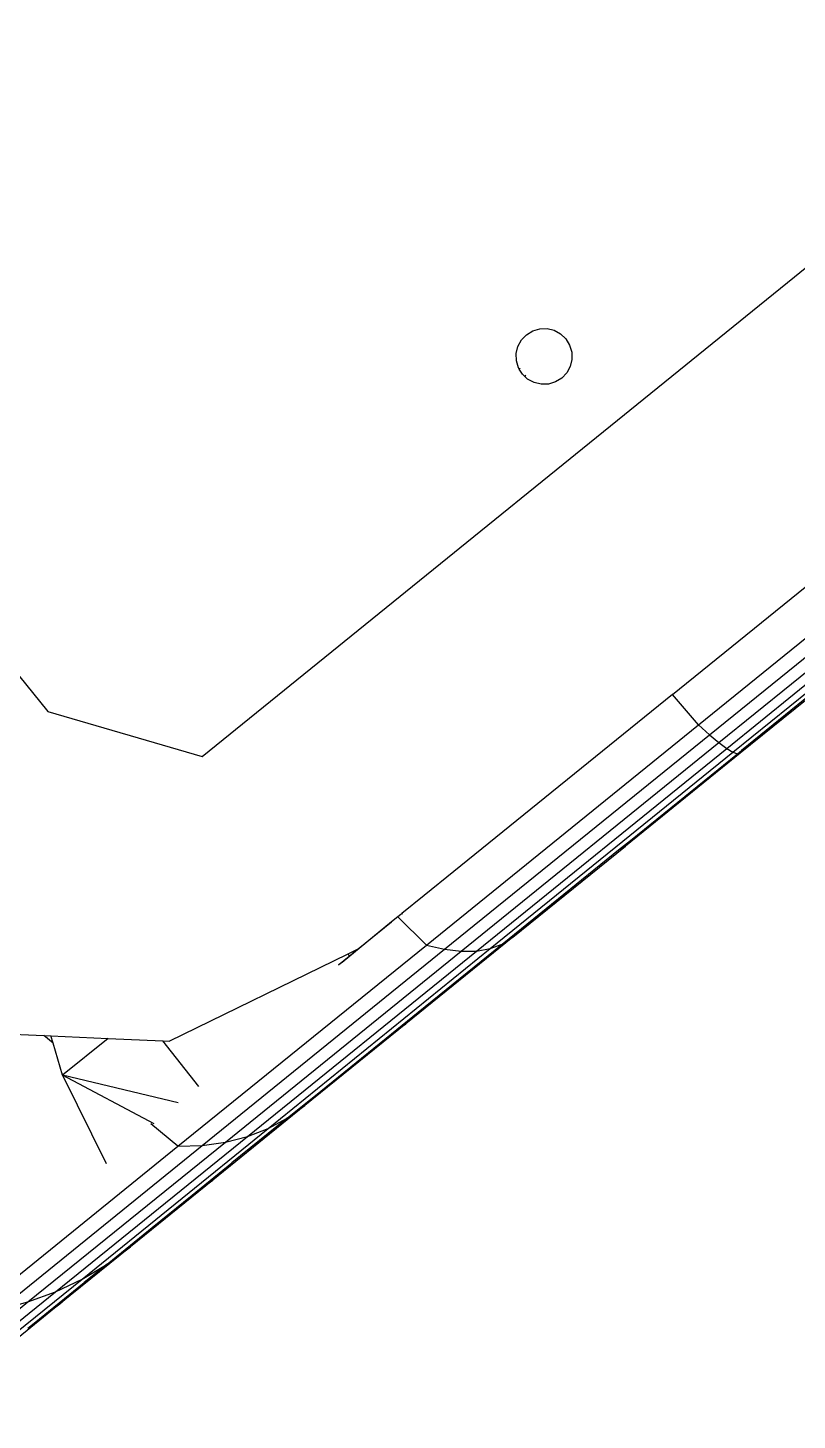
# Model space of a CAD drawing. Header units: inches. Extents: x -625442 to 34963, y -27993 to 66986.
# Drawn here: x -336473.98 to -336460.17, y 27881.79 to 27906.79 of the extents above; entities that cross this region are included whole.
import ezdxf

# ---------------------------------------------------------------- set-up
doc = ezdxf.new("R2010")
doc.units = ezdxf.units.IN
doc.header["$LTSCALE"] = 0.5
doc.header["$MEASUREMENT"] = 0
doc.layers.add('P-FURNITURE', color=201, linetype='Continuous')

# ---------------------------------------------------------------- blocks, each defined once
blk = doc.blocks.new('John Deere pl')
for p, q in [((6.5618, 3.6637), (6.32751, 3.6637)), ((6.56002, 3.66856), (6.3328, 3.66856)), ((6.44924, 3.67246), (6.55641, 3.67246)), ((6.45106, 3.67148), (6.55459, 3.67148)), ((6.55641, 3.67246), (6.55459, 3.67148)), ((6.55822, 3.67148), (6.55459, 3.67148)), ((6.55822, 3.67148), (6.55641, 3.67246)), ((6.55641, 3.67246), (6.6621, 3.67246)), ((6.56002, 3.66856), (6.55822, 3.67148)), ((6.65671, 3.67148), (6.55822, 3.67148)), ((6.5618, 3.6637), (6.56002, 3.66856)), ((6.78334, 3.66856), (6.56002, 3.66856)), ((6.56354, 3.65695), (6.5618, 3.6637)), ((6.79207, 3.6637), (6.5618, 3.6637)), ((6.6621, 3.67246), (6.65671, 3.67148)), ((6.66749, 3.67148), (6.65671, 3.67148)), ((6.66749, 3.67148), (6.6621, 3.67246)), ((6.76561, 3.67246), (6.6621, 3.67246)), ((6.75672, 3.67148), (6.66749, 3.67148)), ((6.76561, 3.67246), (6.75672, 3.67148)), ((6.7745, 3.67148), (6.75672, 3.67148)), ((6.7745, 3.67148), (6.76561, 3.67246)), ((6.76561, 3.67246), (6.8641, 3.67246)), ((6.78334, 3.66856), (6.7745, 3.67148)), ((6.85188, 3.67148), (6.7745, 3.67148)), ((6.98755, 3.66856), (6.78334, 3.66856)), ((6.79207, 3.6637), (6.78334, 3.66856)), ((7.00262, 3.6637), (6.79207, 3.6637)), ((6.80062, 3.65695), (6.79207, 3.6637)), ((6.8641, 3.67246), (6.85188, 3.67148)), ((6.87633, 3.67148), (6.85188, 3.67148)), ((6.87633, 3.67148), (6.8641, 3.67246)), ((6.8641, 3.67246), (6.95691, 3.67246)), ((6.94154, 3.67148), (6.87633, 3.67148)), ((6.95691, 3.67246), (6.94154, 3.67148)), ((6.97228, 3.67148), (6.94154, 3.67148)), ((6.97228, 3.67148), (6.95691, 3.67246)), ((6.95691, 3.67246), (7.04149, 3.67246)), ((6.98755, 3.66856), (6.97228, 3.67148)), ((6.97228, 3.67148), (7.02326, 3.67148)), ((7.15872, 3.66856), (6.98755, 3.66856)), ((7.00262, 3.6637), (6.98755, 3.66856)), ((7.17911, 3.6637), (7.00262, 3.6637)), ((7.0174, 3.65695), (7.00262, 3.6637)), ((7.04149, 3.67246), (7.02326, 3.67148)), ((7.05972, 3.67148), (7.02326, 3.67148)), ((7.05972, 3.67148), (7.04149, 3.67246)), ((7.04149, 3.67246), (7.11726, 3.67246)), ((7.09647, 3.67148), (7.05972, 3.67148)), ((7.11726, 3.67246), (7.09647, 3.67148)), ((7.13805, 3.67148), (7.09647, 3.67148)), ((7.13805, 3.67148), (7.11726, 3.67246)), ((7.11726, 3.67246), (7.18216, 3.67246)), ((7.15872, 3.66856), (7.13805, 3.67148)), ((7.13805, 3.67148), (7.15917, 3.67148)), ((7.28519, 3.66856), (7.15872, 3.66856)), ((7.17911, 3.6637), (7.15872, 3.66856)), ((7.18216, 3.67246), (7.15917, 3.67148)), ((7.20515, 3.67148), (7.15917, 3.67148)), ((7.30952, 3.6637), (7.17911, 3.6637)), ((7.19912, 3.65695), (7.17911, 3.6637)), ((7.20515, 3.67148), (7.18216, 3.67246)), ((7.18216, 3.67246), (7.23574, 3.67246)), ((7.21094, 3.67148), (7.20515, 3.67148)), ((6.56354, 3.65695), (6.32233, 3.65695)), ((6.56524, 3.64835), (6.56354, 3.65695)), ((6.80062, 3.65695), (6.56354, 3.65695)), ((7.0174, 3.65695), (6.80062, 3.65695)), ((6.80895, 3.64835), (6.80062, 3.65695)), ((7.19912, 3.65695), (7.0174, 3.65695)), ((7.0318, 3.64835), (7.0174, 3.65695)), ((7.33338, 3.65695), (7.19912, 3.65695)), ((7.2186, 3.64835), (7.19912, 3.65695)), ((6.56524, 3.64835), (6.31728, 3.64835)), ((6.56689, 3.63795), (6.56524, 3.64835)), ((6.80895, 3.64835), (6.56524, 3.64835)), ((7.0318, 3.64835), (6.80895, 3.64835)), ((6.81701, 3.63795), (6.80895, 3.64835)), ((7.2186, 3.64835), (7.0318, 3.64835)), ((7.04572, 3.63795), (7.0318, 3.64835)), ((6.56689, 3.63795), (6.39061, 3.63795)), ((6.56689, 3.63795), (6.56757, 3.60933)), ((6.81701, 3.63795), (6.56689, 3.63795)), ((6.81701, 3.63795), (6.82037, 3.60933)), ((7.04572, 3.63795), (6.81701, 3.63795)), ((7.23744, 3.63795), (7.04572, 3.63795)), ((7.04572, 3.63795), (7.05072, 3.61328)), ((7.00711, 3.61406), (7.00654, 3.57259)), ((7.04878, 3.6147), (7.07786, 3.54654)), ((7.07786, 3.54654), (7.09326, 3.61524)), ((6.56757, 3.60933), (6.3641, 3.60933)), ((6.56757, 3.60933), (6.76863, 3.60933)), ((6.76867, 3.60957), (6.76863, 3.60933)), ((6.76863, 3.60933), (6.79603, 3.60933)), ((6.79603, 3.60933), (6.81672, 3.60933)), ((6.81651, 3.61009), (6.81672, 3.60933)), ((6.81672, 3.60933), (6.81757, 3.60933)), ((6.81757, 3.60933), (6.82037, 3.60933)), ((6.82037, 3.60933), (6.82615, 3.60933)), ((6.82615, 3.60933), (6.87185, 3.60971)), ((6.85681, 3.60933), (6.82615, 3.60933)), ((6.85978, 3.60865), (6.85681, 3.60933)), ((6.87492, 3.60933), (6.85681, 3.60933)), ((6.86439, 3.60758), (6.85978, 3.60865)), ((6.86439, 3.60758), (6.86503, 3.60885)), ((7.00331, 3.57545), (6.86439, 3.60758)), ((6.87185, 3.60971), (6.87492, 3.60933)), ((7.02606, 3.61378), (7.07786, 3.54654)), ((7.00654, 3.57259), (7.00331, 3.57545)), ((7.03597, 3.54654), (7.00654, 3.57259)), ((7.03597, 3.54654), (7.07786, 3.54654)), ((7.06663, 3.5194), (7.03597, 3.54654)), ((7.07786, 3.54654), (7.06872, 3.52446)), ((7.06872, 3.52446), (7.06663, 3.5194)), ((7.06872, 3.52446), (7.07043, 3.51603)), ((7.07043, 3.51603), (7.06663, 3.5194)), ((7.1359, 3.45808), (7.07043, 3.51603)), ((6.85681, 3.43211), (5.42638, 3.43211)), ((6.9223, 3.33793), (6.85681, 3.43211)), ((6.46953, 3.37376), (6.47271, 3.3779)), ((6.47271, 3.3779), (6.47685, 3.38108)), ((6.47685, 3.38108), (6.48168, 3.38308)), ((6.48168, 3.38308), (6.48685, 3.38376)), ((6.48685, 3.38376), (6.49203, 3.38308)), ((6.49203, 3.38308), (6.49685, 3.38108)), ((6.49685, 3.38108), (6.501, 3.3779)), ((6.501, 3.3779), (6.50417, 3.37376)), ((6.46685, 3.36376), (6.46754, 3.36894)), ((6.46754, 3.36894), (6.46953, 3.37376)), ((6.50417, 3.37376), (6.50617, 3.36894)), ((6.50657, 3.36595), (6.50547, 3.36595)), ((6.50617, 3.36894), (6.50657, 3.36595)), ((6.50657, 3.36595), (6.50685, 3.36376)), ((6.46754, 3.35858), (6.46685, 3.36376)), ((6.46953, 3.35376), (6.46754, 3.35858)), ((6.50617, 3.35858), (6.50417, 3.35376)), ((6.50547, 3.35961), (6.50631, 3.35961)), ((6.50631, 3.35961), (6.50617, 3.35858)), ((6.50685, 3.36376), (6.50631, 3.35961)), ((6.47271, 3.34962), (6.46953, 3.35376)), ((6.47685, 3.34644), (6.47271, 3.34962)), ((6.48168, 3.34444), (6.47685, 3.34644)), ((6.49685, 3.34644), (6.49203, 3.34444)), ((6.501, 3.34962), (6.49685, 3.34644)), ((6.50417, 3.35376), (6.501, 3.34962)), ((6.48685, 3.34376), (6.48168, 3.34444)), ((6.49203, 3.34444), (6.48685, 3.34376)), ((6.9223, 3.21207), (6.9223, 3.33793))]:
    blk.add_line(p, q)

msp = doc.modelspace()

# ---------------------------------------------------------------- block references
at = {"layer": 'P-FURNITURE', "xscale": 25.10658779755309, "yscale": 25.10658779755309, "zscale": 25.10658779755309, "rotation": 219.0008979420502}
msp.add_blockref('John Deere pl', (-336391.29413, 28069.01563), dxfattribs=at)

doc.saveas('drawing.dxf')
